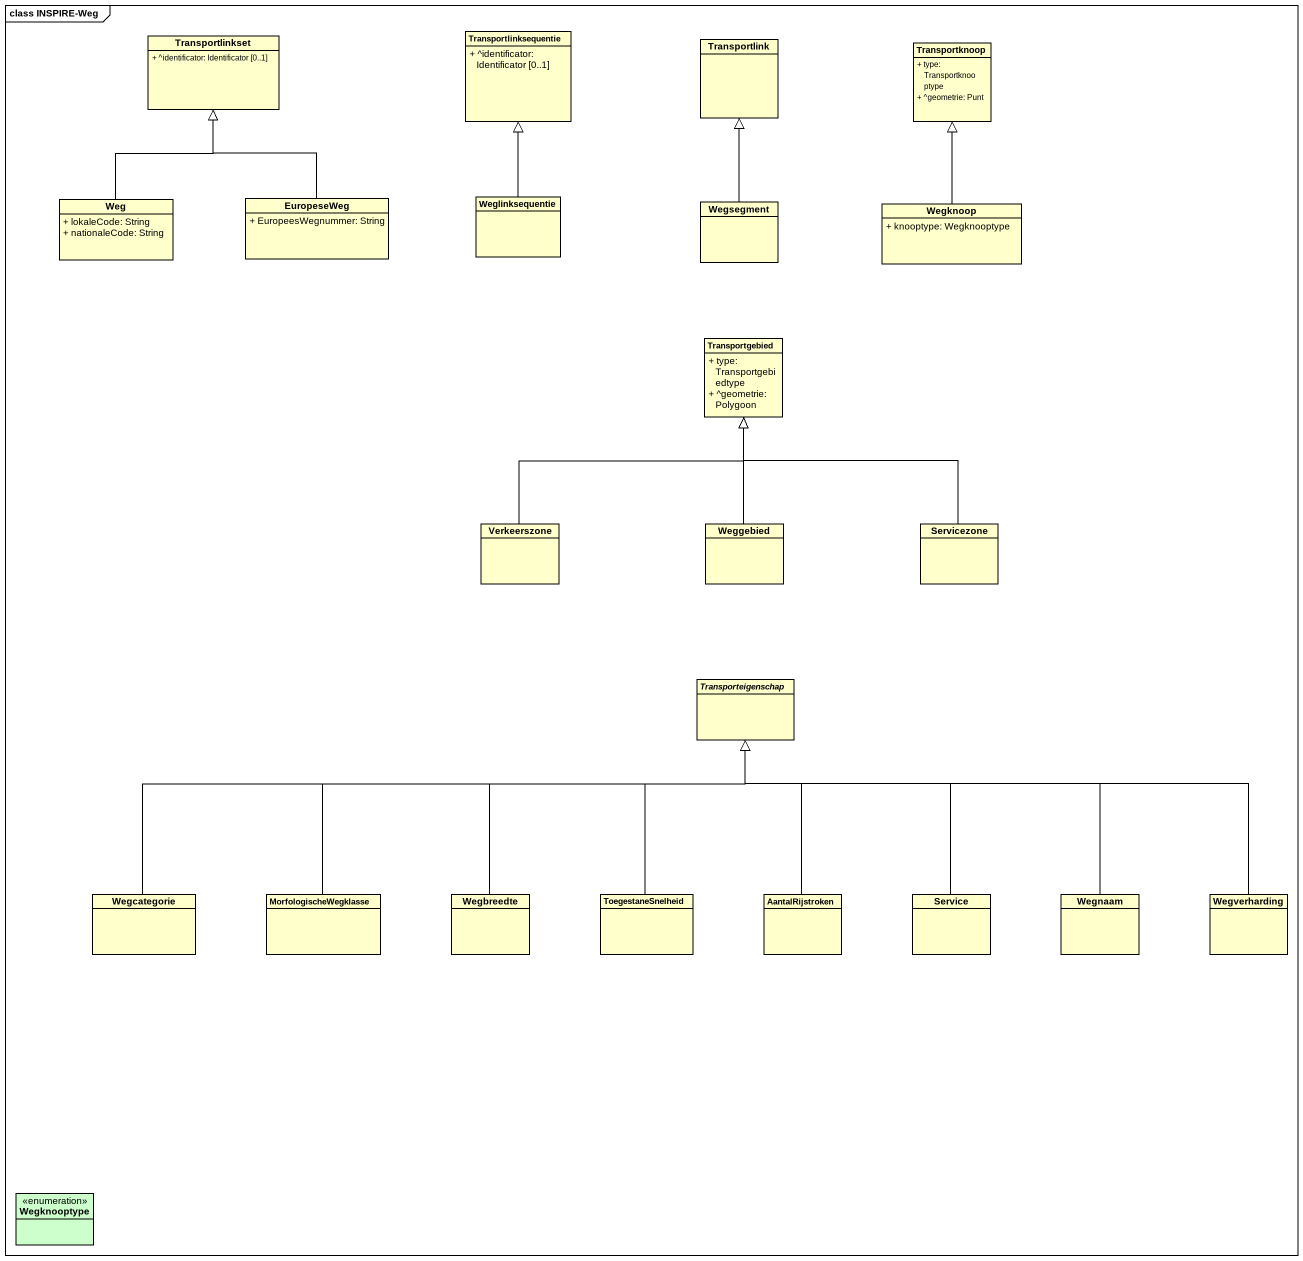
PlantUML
@startuml
mainframe class INSPIRE-Weg
hide circle
hide empty members
skinparam classAttributeIconSize 0
class Transportlinkset {
  + ^identificator: Identificator [0..1]
}
class Transportlinksequentie {
  + ^identificator: Identificator [0..1]
}
class Transportlink
class Transportknoop {
  + type: Transportknooptype
  + ^geometrie: Punt
}
class Weglinksequentie
class Weg {
  + lokaleCode: String
  + nationaleCode: String
}
class EuropeseWeg {
  + EuropeesWegnummer: String
}
class Wegsegment
class Wegknoop {
  + knooptype: Wegknooptype
}
class Transportgebied {
  + type: Transportgebiedtype
  + ^geometrie: Polygoon
}
class Verkeerszone
class Weggebied
class Servicezone
abstract class Transporteigenschap
class Wegcategorie
class MorfologischeWegklasse
class Wegbreedte
class ToegestaneSnelheid
class AantalRijstroken
class Service
class Wegnaam
class Wegverharding
enum Wegknooptype #CCFFCC
Weglinksequentie -up-|> Transportlinksequentie
Weg -up-|> Transportlinkset
EuropeseWeg -up-|> Transportlinkset
Wegsegment -up-|> Transportlink
Wegknoop -up-|> Transportknoop
Verkeerszone -up-|> Transportgebied
Weggebied -up-|> Transportgebied
Servicezone -up-|> Transportgebied
Wegcategorie -right-|> Transporteigenschap
MorfologischeWegklasse -right-|> Transporteigenschap
Wegbreedte -up-|> Transporteigenschap
ToegestaneSnelheid -up-|> Transporteigenschap
AantalRijstroken -up-|> Transporteigenschap
Service -up-|> Transporteigenschap
Wegnaam -up-|> Transporteigenschap
Wegverharding -left-|> Transporteigenschap
@enduml
